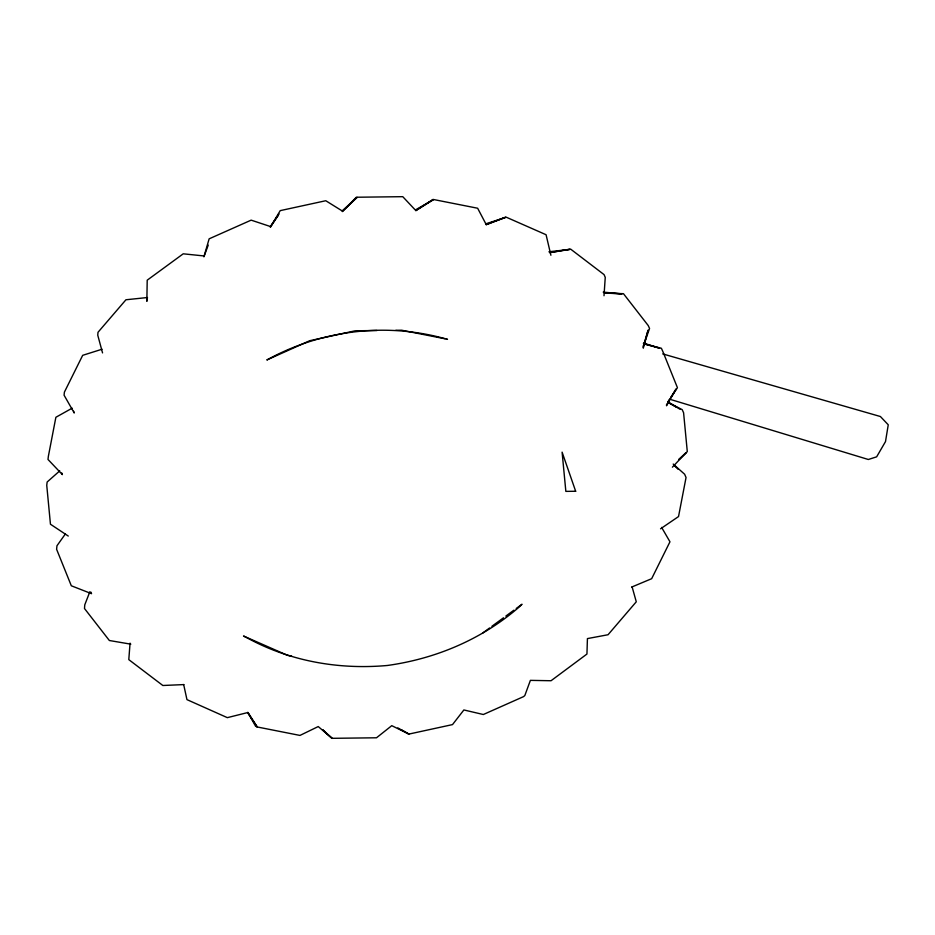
<?xml version="1.0" encoding="UTF-8"?>
<svg xmlns="http://www.w3.org/2000/svg" width="935" height="935" viewBox="0 0 935 935"><rect width="100%" height="100%" fill="white"/><g stroke="black" fill="none" stroke-linecap="round" stroke-linejoin="round"><path stroke-width="1.4" d="M643.338 346.289L643.28 348.136L648.095 330.113L643.338 346.289L649.556 328.466L648.247 325.579L623.446 293.683L604.185 293.006L622.067 293.882L603.227 292.117M666.632 403.99L666.538 405.767L676.075 389.007L670.991 397.071M604.01 295.74L605.249 277.356L604.057 274.61L570.572 249.072L549.862 252.602L548.997 251.749L569.719 249.423L549.862 252.602M130.059 643.14L128.796 659.631L162.842 685.495L183.856 684.595M208.236 245.122L203.9 256.833L209.136 238.834L251.153 220.146L270.379 226.515L279.098 213.94M89.853 591.761L84.769 604.851L84.489 608.521L109.36 640.51L130.818 644.168M668.081 401.688L669.542 399.385M668.174 401.664L677.443 387.709L662.728 351.198L661.372 348.252L643.42 343.718L659.561 348.194L643.537 343.075M278.279 215.295L270.297 227.287L280.219 210.632L325.766 200.733L342.128 210.889L357.1 197.39L342.292 211.602L356.328 197.238L402.763 196.677L415.292 210.001L433.267 199.739L415.701 210.702L433.022 199.412L477.645 208.236L486.258 224.645L505.543 217.423L485.616 223.886L486.258 224.645L505.847 217.025L546.075 234.732L550.902 255.267M65.38 533.932L56.965 545.771L56.603 549.277L71.317 585.777L91.525 593.678L90.929 592.135M672.405 467.173L686.103 452.622L678.787 459.552M678.845 459.552L687.295 451.64L683.59 412.744L682.176 409.623L667.672 402.143M59.746 470.866L47.136 482.016L46.75 485.335L50.455 524.231L68.267 536.047M482.659 633.065L489.601 627.969M491.915 626.275L503.498 617.801M505.812 616.107L513.911 610.169M516.225 608.475L522.01 604.232L519.638 606.616C482.425 639.061 436.142 658.719 387.406 665.475C338.879 669.834 289.768 661.279 246.875 637.74L243.521 636.01L287.489 655.33L291.662 656.16M660.554 528.813L678.529 516.564L686.045 477.528L684.63 474.232L673.2 464.064M72.182 408.163L55.878 417.279L48.386 456.198L47.989 459.447L62.388 474.629L61.757 472.946M631.674 587.075L651.66 578.695L669.963 541.786L661.618 527.387M102.044 349.223L82.677 355.323L64.41 392.116L64.071 395.189L74.239 413.001L73.62 411.236M376.98 330.522L355.218 330.791L309.719 340.714L266.826 359.987C321.593 329.774 387.359 321.944 447.514 339.358L446.229 339.019M395.832 330.289L401.629 330.219L444.838 338.75M204.204 255.968L183.225 253.817L147.204 280.184L146.853 301.327L147.461 297.529L125.956 299.761L98 332.287L97.754 335.186L102.546 352.904M662.728 353.909L880.396 416.519L888.25 424.794L885.503 441.589L876.644 456.829L868.335 459.494L671.412 399.736M667.719 402.284L676.309 407.146M401.454 729.884L408.899 734.08L452.505 724.602L463.877 709.957L483.337 714.515L523.565 696.622L524.839 695.511L530.39 680.364L551.042 680.738L586.946 654.044L587.425 638.593L608.054 634.736L636.279 601.789L632.107 586.876M397.819 727.909L408.899 734.08L391.765 725.665L376.501 737.785L332.042 738.323L322.82 730.025M667.695 401.793L680.002 409.226M322.961 729.873L332.042 738.323L318.239 726.565L299.96 735.424L257.23 726.974L255.571 726.191L247.857 712.447M674.147 465.268L678.179 469.347M673.656 464.59L675.561 466.553M247.927 712.412L257.23 726.974L247.565 712.599L227.334 717.648L186.953 699.625L183.669 684.537M575.668 491.261L565.85 491.378L562.099 452.143L575.668 491.261"/></g></svg>
